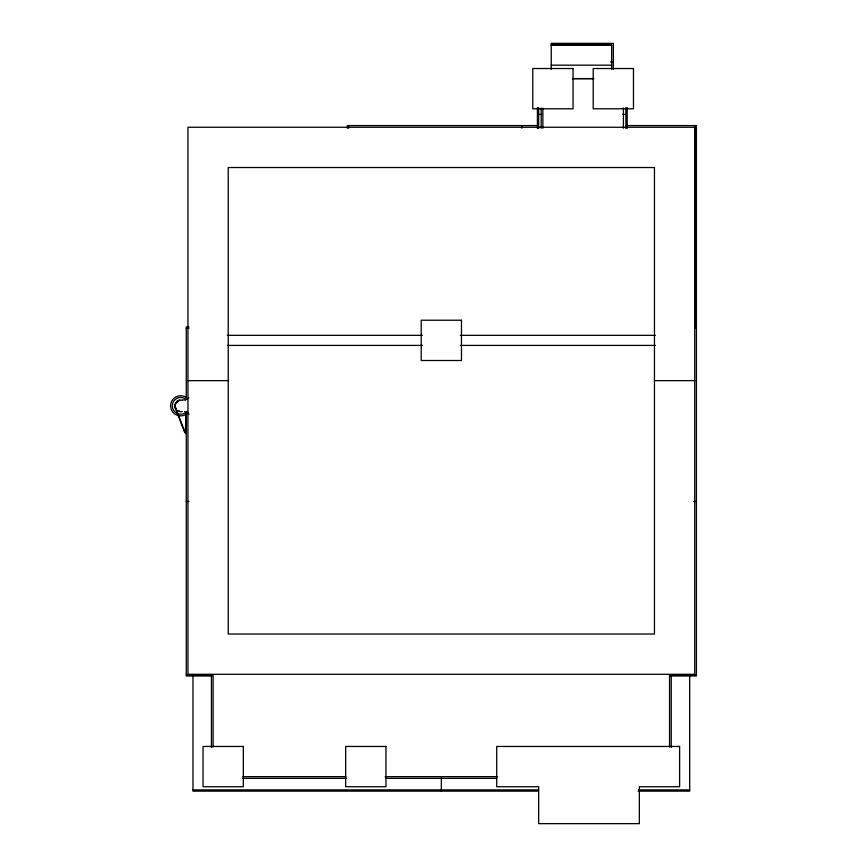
<?xml version="1.0" encoding="UTF-8"?>
<svg xmlns="http://www.w3.org/2000/svg" width="867" height="867" viewBox="0 0 867 867"><rect width="100%" height="100%" fill="white"/><g stroke="black" fill="none" stroke-linecap="round" stroke-linejoin="round"><path stroke-width="1.3" d="M185.419 433.034L185.928 411.966M185.831 433.056L185.993 426.466M185.419 399.925L188.865 397.931M184.92 431.582L185.061 432.763M551.249 45.03L611.658 45.03L611.658 69.306M551.249 45.095L611.658 45.095M610.639 61.806L613.337 61.806M551.249 65.166L611.658 65.166M572.393 78.594L593.873 78.594M572.729 78.659L592.865 78.659M538.667 114.422L541.604 114.422M622.95 114.422L625.887 114.422M538.125 125.574L347.364 125.574L347.364 128.283M626.05 125.574L696.407 125.574L696.407 675.978L670.765 675.978M188.973 326.946L186.275 326.946L186.275 398.647M695.139 326.946L696.407 326.946M186.275 328.203L188.973 328.203M696.407 328.203L695.139 328.203L695.139 125.574M227.317 335.334L422.37 335.334M460.301 335.334L655.354 335.334M227.317 345.402L422.37 345.402M460.301 345.402L655.354 345.402M187.944 380.646L228.227 380.646M654.455 380.646L694.727 380.646M182.796 399.936L185.289 399.936M186.275 501.462L188.952 501.462M693.719 501.462L696.407 501.462M186.275 674.721L211.916 674.721M670.765 674.721L696.407 674.721M211.916 675.978L186.275 675.978L186.275 412.128M242.912 776.669L345.846 776.669M385.132 776.669L497.539 776.669M242.543 778.338L346.67 778.338M385.891 778.338L496.78 778.338M192.983 789.88L538.515 789.88M638.394 789.88L689.688 789.88M538.515 791.138L192.983 791.138L192.983 675.978M638.134 791.138L689.688 791.138L689.688 675.978M185.852 432.46L185.809 433.641M186.069 411.457L188.377 412.779M184.498 411.511L189.104 414.166M174.906 405.94L184.996 432.167M174.495 406.038L184.584 432.265M671.231 674.678L671.231 747.376M669.552 674.634L669.552 747.126M627.177 107.508L627.177 128.5M625.887 107.606L625.887 128.533M623.406 107.952L623.406 128.262M613.337 69.36L613.337 43.35L551.249 43.35L551.249 69.36M542.861 108.126L542.861 128.262M541.181 107.952L541.181 128.197M538.667 107.606L538.667 128.533M537.41 107.508L537.41 128.5M521.88 125.574L521.88 128.262M441.336 777.797L441.336 791.138M348.621 125.574L348.621 128.283M213.119 674.634L213.119 747.126M211.44 674.678L211.44 747.376M177.106 402.255A5.039 5.039 0 0 1 178.147 401.454M182.189 411.489A5.874 5.874 0 0 1 177.735 410.893M176.51 409.961A5.874 5.874 0 0 1 182.189 400.142M184.866 413.082A8.388 8.388 0 0 1 172.273 405.81A8.388 8.388 0 0 1 184.866 398.549M185.701 414.534A10.068 10.068 0 0 1 170.593 405.81A10.068 10.068 0 0 1 185.701 397.097M177.908 410.535A5.451 5.451 0 0 0 179.22 411.077A5.451 5.451 0 0 1 177.941 410.535M175.362 407.219A5.451 5.451 0 0 1 175.914 403.079A5.451 5.451 0 0 0 175.947 408.541M177.258 401.692A5.451 5.451 0 0 1 179.707 400.283M573.065 68.526L532.793 68.526L532.793 108.798L573.065 108.798L573.065 68.526M633.474 68.526L593.201 68.526L593.201 108.798L633.474 108.798L633.474 68.526M694.727 127.254L187.944 127.254L187.944 674.298L694.727 674.298L694.727 127.254M654.455 167.526L228.227 167.526L228.227 634.026L654.455 634.026L654.455 167.526M461.472 320.226L421.199 320.226L421.199 360.509L461.472 360.509L461.472 320.226M243.324 746.454L203.051 746.454L203.051 786.737L243.324 786.737L243.324 746.454M385.956 746.454L345.684 746.454L345.684 786.737L385.956 786.737L385.956 746.454M679.62 746.454L496.715 746.454L496.715 786.737L538.667 786.737L538.667 823.65L639.347 823.65L639.347 786.737L679.62 786.737L679.62 746.454M179.22 400.543A5.451 5.451 0 0 0 176.781 401.952A5.451 5.451 0 0 1 179.252 400.543"/></g></svg>
